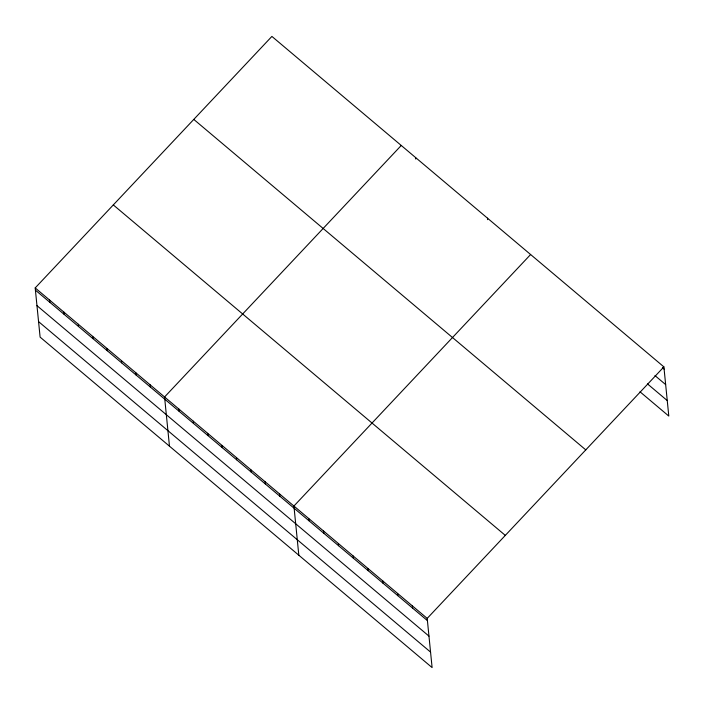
<?xml version="1.0" encoding="UTF-8"?>
<svg xmlns="http://www.w3.org/2000/svg" width="704" height="704" viewBox="0 0 704 704"><rect width="100%" height="100%" fill="white"/><g stroke="black" fill="none" stroke-linecap="round" stroke-linejoin="round"><path stroke-width="1.06" d="M35.2 287.927L427.196 618.394L432.106 667.586L40.11 337.119L35.2 287.927L271.894 36.414L663.89 366.881L668.8 416.073L640.006 391.794M401.254 145.464L164.56 396.986L169.47 446.178M530.614 254.522L293.92 506.035L298.83 555.227M427.196 618.394L663.89 366.881M662.464 367.708L664.11 369.098M654.966 375.584L665.658 384.595M647.504 383.926L667.251 400.567M193.785 119.416L585.781 449.882M113.309 204.926L505.305 535.392M35.42 290.154L427.416 620.611M36.969 305.65L428.965 636.117M38.562 321.622L430.558 652.089M487.494 218.17L487.643 219.648M415.624 157.582L415.774 159.06M412.386 605.915L412.606 608.133M397.575 593.428L397.804 595.646M382.774 580.941L382.994 583.158M367.963 568.462L368.183 570.68M353.153 555.975L353.373 558.193M338.342 543.488L338.562 545.706M323.532 531.01L323.761 533.227M308.73 518.522L308.95 520.74M279.541 493.918L279.77 496.144M265.17 481.8L265.39 484.026M250.8 469.682L251.02 471.909M236.421 457.565L236.65 459.791M222.05 445.447L222.27 447.674M207.68 433.338L207.9 435.556M193.301 421.221L193.53 423.438M178.93 409.103L179.15 411.321M150.19 384.868L150.41 387.086M135.81 372.75L136.03 374.968M121.44 360.633L121.66 362.85M107.07 348.515L107.29 350.733M92.69 336.398L92.91 338.615M78.32 324.28L78.54 326.498M63.95 312.162L64.17 314.38M49.57 300.045L49.799 302.262"/></g></svg>
